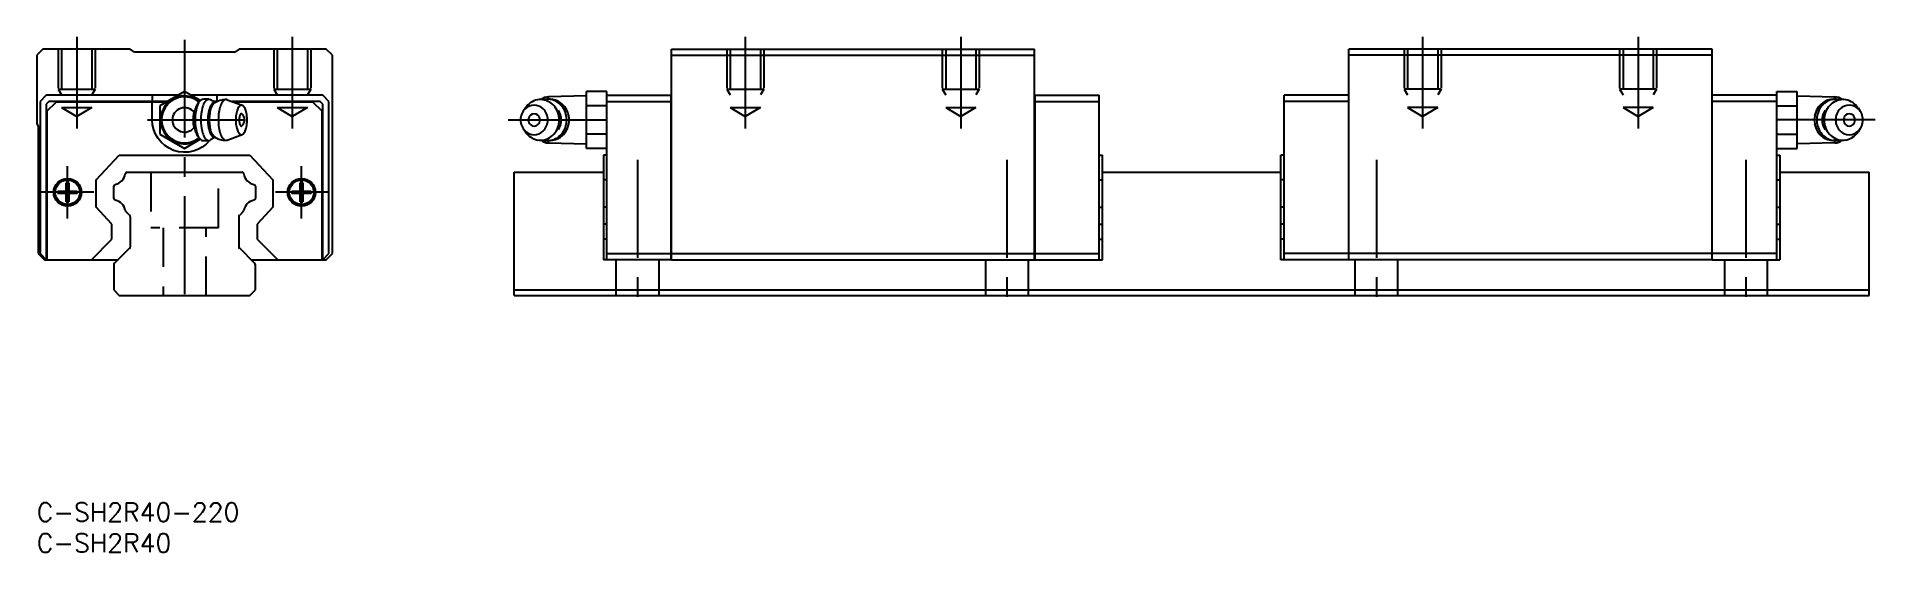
# Model space of a CAD drawing. Extents: x 0 to 299, y -8 to 76.
import ezdxf

# ---------------------------------------------------------------- set-up
doc = ezdxf.new("R2010")
doc.units = 0
doc.header["$LTSCALE"] = 0.5
doc.linetypes.add('CENTER', pattern=[50.8, 31.75, -6.35, 6.35, -6.35])
doc.linetypes.add('DASHED', pattern=[19.05, 12.7, -6.35])
doc.layers.get('0').update_dxf_attribs({"linetype": 'CONTINUOUS'})
doc.layers.add('CENTER', color=1, linetype='CENTER')
doc.styles.get("Standard").update_dxf_attribs({"font": 'txt.shx', "height": 3, "bigfont": 'bigfont.shx'})

# ---------------------------------------------------------------- blocks, each defined once
blk = doc.blocks.new('*U34')
at = {"color": 7, "linetype": 'CONTINUOUS'}
blk.add_text('C-SH2R40-220', height=3, dxfattribs=at).set_placement((0, -3))
blk = doc.blocks.new('*U35')
at = {"color": 7, "linetype": 'CONTINUOUS'}
blk.add_text('C-SH2R40', height=3, dxfattribs=at).set_placement((0, -8))

msp = doc.modelspace()

# ---------------------------------------------------------------- linework, layer by layer
at = {"color": 7, "linetype": 'CONTINUOUS'}
for p, q in [((1, 73.69), (0, 72.69)), ((0, 72.69), (0, 61.54)), ((15.15, 73.69), (1, 73.69)), ((15.86, 73.19), (15.15, 73.69)), ((32.14, 73.19), (15.86, 73.19)), ((32.85, 73.69), (32.14, 73.19)), ((47, 73.69), (32.85, 73.69)), ((48, 72.69), (47, 73.69)), ((48, 40.49), (48, 72.69)), ((103.05, 73.69), (162.05, 73.69)), ((103.05, 39.49), (103.05, 73.69)), ((103.05, 72.69), (162.05, 72.69)), ((162.05, 39.49), (162.05, 73.69)), ((272.05, 73.69), (213.05, 73.69)), ((213.05, 39.49), (213.05, 73.69)), ((272.05, 72.69), (213.05, 72.69)), ((272.05, 39.49), (272.05, 73.69)), ((1.55, 66.19), (0.55, 65.19)), ((22.93, 66.19), (1.55, 66.19)), ((18.75, 66.19), (18.75, 65.19)), ((24, 66.81), (20, 64.5)), ((26.55, 65.33), (24, 66.81)), ((46.45, 66.19), (25.07, 66.19)), ((29.25, 66.19), (29.25, 65.19)), ((47.45, 65.19), (46.45, 66.19)), ((89.25, 66.09), (83.11, 65.93)), ((83.11, 65.54), (83.11, 65.93)), ((92.55, 66.81), (89.25, 66.81)), ((89.25, 57.57), (89.25, 66.81)), ((92.55, 39.49), (92.55, 66.81)), ((92.55, 66.19), (103, 66.19)), ((103, 39.49), (103, 66.19)), ((103.05, 66.14), (103, 66.14)), ((162.05, 66.14), (162.1, 66.14)), ((162.1, 66.19), (172.55, 66.19)), ((162.1, 66.19), (162.1, 39.49)), ((172.55, 39.49), (172.55, 66.19)), ((202.55, 39.49), (202.55, 66.19)), ((213, 66.19), (202.55, 66.19)), ((213, 66.19), (213, 39.49)), ((213.05, 66.14), (213, 66.14)), ((272.05, 66.14), (272.1, 66.14)), ((282.55, 66.19), (272.1, 66.19)), ((272.1, 39.49), (272.1, 66.19)), ((282.55, 39.49), (282.55, 66.81)), ((282.55, 66.81), (285.85, 66.81)), ((285.85, 57.57), (285.85, 66.81)), ((285.85, 66.09), (292, 65.93)), ((292, 65.54), (292, 65.93)), ((0.55, 65.19), (0.55, 40.49)), ((1.96, 65.19), (1.55, 64.77)), ((1.55, 64.77), (1.55, 39.49)), ((1.65, 63.59), (3.15, 65.09)), ((1.65, 63.59), (1.65, 39.49)), ((21.2, 65.19), (1.96, 65.19)), ((21.02, 65.09), (3.15, 65.09)), ((18.75, 62.19), (18.75, 65.09)), ((20, 64.5), (20, 59.88)), ((26.29, 65.02), (26.52, 65.3)), ((27.93, 65.54), (27.05, 65.54)), ((28.95, 64.99), (28.22, 65.45)), ((29.32, 65.19), (28.64, 65.19)), ((29.32, 65.19), (28.64, 65.19)), ((29.32, 65.19), (28.64, 65.19)), ((29.12, 65.09), (28.79, 65.09)), ((29.12, 65.09), (28.79, 65.09)), ((28.95, 64.99), (28.85, 64.99)), ((30.92, 65.46), (33.37, 64.57)), ((46.04, 65.19), (31.66, 65.19)), ((44.85, 65.09), (31.93, 65.09)), ((46.35, 63.59), (44.85, 65.09)), ((46.45, 64.77), (46.04, 65.19)), ((46.35, 39.49), (46.35, 63.59)), ((46.45, 39.49), (46.45, 64.77)), ((47.45, 40.49), (47.45, 65.19)), ((79.34, 64.14), (78.98, 63.6)), ((83.35, 65.54), (82.96, 65.54)), ((92.55, 64.5), (89.25, 64.5)), ((92.55, 65.19), (103, 65.19)), ((103.05, 65.17), (103, 65.17)), ((162.05, 65.17), (162.1, 65.17)), ((162.1, 65.19), (172.55, 65.19)), ((213, 65.19), (202.55, 65.19)), ((213.05, 65.17), (213, 65.17)), ((272.05, 65.17), (272.1, 65.17)), ((282.55, 65.19), (272.1, 65.19)), ((282.55, 64.5), (285.85, 64.5)), ((291.76, 65.54), (292.14, 65.54)), ((295.76, 64.14), (296.12, 63.6)), ((0, 61.54), (0.25, 61.16)), ((0.25, 61.16), (0.25, 40.49)), ((20, 59.88), (24, 57.57)), ((30.92, 58.92), (33.37, 59.81)), ((78.98, 60.78), (79.34, 60.24)), ((92.55, 59.88), (89.25, 59.88)), ((282.55, 59.88), (285.85, 59.88)), ((296.12, 60.78), (295.76, 60.24)), ((24, 57.57), (26.55, 59.04)), ((26.29, 59.36), (26.52, 59.08)), ((27.05, 58.84), (27.93, 58.84)), ((28.95, 59.39), (28.22, 58.93)), ((28.85, 59.39), (28.95, 59.39)), ((82.96, 58.84), (83.35, 58.84)), ((83.11, 58.45), (83.11, 58.84)), ((83.11, 58.45), (89.25, 58.29)), ((92.55, 57.57), (89.25, 57.57)), ((282.55, 57.57), (285.85, 57.57)), ((292, 58.45), (285.85, 58.29)), ((292.14, 58.84), (291.76, 58.84)), ((292, 58.45), (292, 58.84)), ((9.65, 52.48), (13.39, 56.49)), ((13.39, 56.49), (34.61, 56.49)), ((34.61, 56.49), (38.35, 52.48)), ((92.05, 56.49), (92.05, 39.49)), ((92.55, 56.49), (92.05, 56.49)), ((172.55, 56.49), (173.05, 56.49)), ((173.05, 39.49), (173.05, 56.49)), ((202.55, 56.49), (202.05, 56.49)), ((202.05, 39.49), (202.05, 56.49)), ((282.55, 56.49), (283.05, 56.49)), ((283.05, 56.49), (283.05, 39.49)), ((4.8, 50.64), (4.8, 52)), ((5.2, 52), (5.2, 50.64)), ((9.65, 48.01), (9.65, 52.48)), ((12.5, 49.45), (12.5, 51.43)), ((14.68, 53.69), (33.32, 53.69)), ((35.5, 51.43), (35.5, 49.45)), ((38.35, 52.48), (38.35, 48.01)), ((42.8, 50.64), (42.8, 52)), ((43.2, 52), (43.2, 50.64)), ((77.55, 53.69), (92.05, 53.69)), ((77.55, 33.69), (77.55, 53.69)), ((92.55, 52.48), (92.05, 52.48)), ((172.55, 52.48), (173.05, 52.48)), ((173.05, 53.69), (202.05, 53.69)), ((202.55, 52.48), (202.05, 52.48)), ((282.55, 52.48), (283.05, 52.48)), ((283.05, 53.69), (297.55, 53.69)), ((297.55, 33.69), (297.55, 53.69)), ((3.43, 50.64), (4.8, 50.64)), ((4.8, 50.24), (3.43, 50.24)), ((4.8, 48.88), (4.8, 50.24)), ((5.2, 50.64), (6.56, 50.64)), ((6.56, 50.24), (5.2, 50.24)), ((5.2, 50.24), (5.2, 48.88)), ((12.2, 45.28), (9.65, 48.01)), ((38.35, 48.01), (35.8, 45.28)), ((41.44, 50.64), (42.8, 50.64)), ((42.8, 50.24), (41.44, 50.24)), ((42.8, 48.88), (42.8, 50.24)), ((43.2, 50.64), (44.57, 50.64)), ((44.57, 50.24), (43.2, 50.24)), ((43.2, 50.24), (43.2, 48.88)), ((92.55, 48.01), (92.05, 48.01)), ((172.55, 48.01), (173.05, 48.01)), ((202.55, 48.01), (202.05, 48.01)), ((282.55, 48.01), (283.05, 48.01)), ((12.2, 42.82), (12.2, 45.28)), ((15.05, 46.71), (14.47, 47.3)), ((15.2, 41.69), (15.2, 46.36)), ((32.8, 46.36), (32.8, 41.69)), ((33.53, 47.3), (32.95, 46.71)), ((35.8, 45.28), (35.8, 42.82)), ((92.55, 45.28), (92.05, 45.28)), ((172.55, 45.28), (173.05, 45.28)), ((202.55, 45.28), (202.05, 45.28)), ((282.55, 45.28), (283.05, 45.28)), ((8.87, 39.49), (12.2, 42.82)), ((35.8, 42.82), (39.13, 39.49)), ((92.55, 42.82), (92.05, 42.82)), ((172.55, 42.82), (173.05, 42.82)), ((202.55, 42.82), (202.05, 42.82)), ((282.55, 42.82), (283.05, 42.82)), ((0.25, 40.49), (1.25, 39.49)), ((0.55, 40.49), (1.55, 39.49)), ((1.25, 39.49), (13.2, 39.49)), ((15.05, 41.34), (12.65, 38.93)), ((35.35, 38.93), (32.95, 41.34)), ((34.8, 39.49), (47, 39.49)), ((46.45, 39.49), (47.45, 40.49)), ((47, 39.49), (48, 40.49)), ((103, 39.49), (92.05, 39.49)), ((92.55, 40.49), (103, 40.49)), ((103.05, 40.51), (103, 40.51)), ((103.05, 39.54), (103, 39.54)), ((103.05, 40.49), (162.05, 40.49)), ((103.05, 39.49), (162.05, 39.49)), ((162.05, 40.51), (162.1, 40.51)), ((162.05, 39.54), (162.1, 39.54)), ((162.1, 40.49), (172.55, 40.49)), ((162.1, 39.49), (173.05, 39.49)), ((213, 39.49), (202.05, 39.49)), ((213, 40.49), (202.55, 40.49)), ((213.05, 40.51), (213, 40.51)), ((213.05, 39.54), (213, 39.54)), ((272.05, 40.49), (213.05, 40.49)), ((272.05, 39.49), (213.05, 39.49)), ((272.05, 40.51), (272.1, 40.51)), ((272.05, 39.54), (272.1, 39.54)), ((282.55, 40.49), (272.1, 40.49)), ((272.1, 39.49), (283.05, 39.49)), ((12.5, 38.58), (12.5, 34.59)), ((35.5, 34.59), (35.5, 38.58)), ((12.5, 34.59), (13.4, 33.69)), ((13.4, 33.69), (34.6, 33.69)), ((34.6, 33.69), (35.5, 34.59)), ((77.55, 34.59), (297.55, 34.59)), ((77.55, 33.69), (297.55, 33.69))]:
    msp.add_line(p, q, dxfattribs=at)
at = {"color": 3, "linetype": 'DASHED'}
for p, q in [((3.5, 73.69), (3.5, 67.19)), ((4.04, 73.69), (4.04, 64.19)), ((8.96, 73.69), (8.96, 64.19)), ((9.5, 73.69), (9.5, 67.19)), ((38.5, 73.69), (38.5, 67.19)), ((39.04, 73.69), (39.04, 64.19)), ((43.96, 73.69), (43.96, 64.19)), ((44.5, 73.69), (44.5, 67.19)), ((112.05, 73.69), (112.05, 67.19)), ((112.6, 73.69), (112.6, 64.19)), ((117.51, 73.69), (117.51, 64.19)), ((118.05, 73.69), (118.05, 67.19)), ((147.05, 73.69), (147.05, 67.19)), ((147.6, 73.69), (147.6, 64.19)), ((152.51, 73.69), (152.51, 64.19)), ((153.05, 73.69), (153.05, 67.19)), ((222.05, 73.69), (222.05, 67.19)), ((222.6, 73.69), (222.6, 64.19)), ((227.51, 73.69), (227.51, 64.19)), ((228.05, 73.69), (228.05, 67.19)), ((257.05, 73.69), (257.05, 67.19)), ((257.6, 73.69), (257.6, 64.19)), ((262.51, 73.69), (262.51, 64.19)), ((263.05, 73.69), (263.05, 67.19)), ((3.5, 67.19), (9.5, 67.19)), ((3.5, 67.19), (4.04, 66.25)), ((9.5, 67.19), (8.96, 66.25)), ((38.5, 67.19), (44.5, 67.19)), ((38.5, 67.19), (39.04, 66.25)), ((44.5, 67.19), (43.96, 66.25)), ((112.05, 67.19), (118.05, 67.19)), ((112.05, 67.19), (112.6, 66.25)), ((118.05, 67.19), (117.51, 66.25)), ((147.05, 67.19), (153.05, 67.19)), ((147.05, 67.19), (147.6, 66.25)), ((153.05, 67.19), (152.51, 66.25)), ((228.05, 67.19), (222.05, 67.19)), ((222.05, 67.19), (222.6, 66.25)), ((228.05, 67.19), (227.51, 66.25)), ((263.05, 67.19), (257.05, 67.19)), ((257.05, 67.19), (257.6, 66.25)), ((263.05, 67.19), (262.51, 66.25)), ((4.04, 64.19), (8.96, 64.19)), ((4.04, 64.19), (6.5, 62.77)), ((8.96, 64.19), (6.5, 62.77)), ((39.04, 64.19), (43.96, 64.19)), ((39.04, 64.19), (41.5, 62.77)), ((43.96, 64.19), (41.5, 62.77)), ((112.6, 64.19), (117.51, 64.19)), ((112.6, 64.19), (115.05, 62.77)), ((117.51, 64.19), (115.05, 62.77)), ((147.6, 64.19), (152.51, 64.19)), ((147.6, 64.19), (150.05, 62.77)), ((152.51, 64.19), (150.05, 62.77)), ((227.51, 64.19), (222.6, 64.19)), ((222.6, 64.19), (225.05, 62.77)), ((227.51, 64.19), (225.05, 62.77)), ((262.51, 64.19), (257.6, 64.19)), ((257.6, 64.19), (260.05, 62.77)), ((262.51, 64.19), (260.05, 62.77)), ((18.5, 53.69), (18.5, 44.69)), ((29.5, 44.69), (29.5, 53.69)), ((29.5, 44.69), (18.5, 44.69)), ((20.5, 44.69), (20.5, 33.69)), ((27.5, 33.69), (27.5, 44.69)), ((94.05, 39.49), (94.05, 33.69)), ((101.05, 33.69), (101.05, 39.49)), ((154.05, 39.49), (154.05, 33.69)), ((161.05, 33.69), (161.05, 39.49)), ((214.05, 39.49), (214.05, 33.69)), ((221.05, 33.69), (221.05, 39.49)), ((274.05, 39.49), (274.05, 33.69)), ((281.05, 33.69), (281.05, 39.49))]:
    msp.add_line(p, q, dxfattribs=at)
at = {"color": 7, "linetype": 'CONTINUOUS'}
for centre, radius in [((5, 50.44), 2.25), ((5, 50.44), 1.99), ((43, 50.44), 2.25), ((43, 50.44), 1.99)]:
    msp.add_circle(centre, radius, dxfattribs=at)
for centre, radius, start, end in [((24, 62.19), 3.9, 50.9718, 309.0282), ((24, 62.19), 3.74, 51.0329, 308.9671), ((83.16, 63.93), 2, 91.5, 128.7532), ((291.95, 63.93), 2, 51.2468, 88.5), ((24, 62.19), 1.98, 38.259, 321.741), ((29.49, 62.19), 4.12, 162.6982, 197.3018), ((33.42, 61.07), 8.2, 155.5597, 163.4295), ((34.4, 62.19), 8.68, 175.683, 184.317), ((32.25, 62.41), 6.52, 160.718, 176.1614), ((27.88, 63.66), 2.09, 139.5538, 157.3697), ((28.24, 63.81), 2.27, 139.598, 160.8002), ((27.04, 64.86), 0.68, 89.8146, 141.4349), ((35.22, 62.19), 8.58, 173.5184, 186.4816), ((33.01, 62.47), 6.35, 163.1981, 173.801), ((29.82, 63.47), 3, 146.419, 163.9372), ((28.1, 64.65), 0.918, 109.5055, 148.4502), ((35.04, 62.19), 7.26, 175.683, 184.317), ((27.93, 64.98), 0.551, 57.5252, 104.1804), ((32.78, 62.46), 4.99, 160.0114, 176.868), ((35.27, 62.19), 7.26, 175.8885, 184.1115), ((34.07, 62.3), 6.05, 166.8119, 176.1003), ((29.89, 63.54), 1.9, 139.598, 160.8002), ((31.5, 62.93), 3.41, 153.6234, 167.265), ((28.89, 64.42), 0.569, 93.4944, 141.4349), ((29.57, 63.92), 1.24, 128.03, 154.984), ((30.69, 62.19), 3.29, 89.1369, 124.9824), ((38.04, 62.19), 8.56, 175.825, 184.175), ((36.58, 62.32), 7.09, 166.5793, 176.0477), ((33.5, 63.09), 3.92, 152.982, 167.0658), ((31.25, 64.28), 1.38, 126.0403, 154.4616), ((30.74, 64.97), 0.519, 70.0924, 125.2235), ((37.41, 62.29), 5.09, 166.0541, 175.9315), ((35.1, 62.9), 2.69, 151.4947, 166.6232), ((33.52, 63.78), 0.885, 121.2698, 153.2617), ((34.8, 62.26), 1.94, 164.0092, 174.023), ((33.88, 62.54), 0.977, 148.743, 164.6112), ((33.32, 62.89), 0.321, 116.9113, 150.4592), ((33.24, 64.22), 0.371, 61.134, 118.866), ((33.24, 63.03), 0.155, 58.6993, 113.8023), ((32.4, 62.19), 1.34, 313.2338, 46.7662), ((32.96, 63.78), 0.885, 26.7383, 58.7302), ((31.38, 62.9), 2.69, 13.3768, 28.5053), ((29.06, 62.29), 5.09, 4.0685, 13.9459), ((81.09, 62.19), 2.53, 134.7224, 225.2776), ((80.77, 62.5), 2.09, 45.5005, 134.4995), ((81.96, 62.38), 3.16, 123.7997, 146.1384), ((80.9, 62.19), 1.06, 134.7224, 225.2776), ((80.77, 62.32), 0.872, 45.5005, 134.4995), ((81.83, 62.58), 2.91, 100.3514, 123.7661), ((81.8, 62.67), 2.82, 76.348, 100.2493), ((80.64, 62.19), 1.06, 314.7224, 45.2776), ((80.46, 62.19), 2.53, 314.7224, 45.2776), ((82.97, 62.6), 2.94, 80.5353, 103.929), ((81.77, 62.55), 2.94, 52.9859, 76.2524), ((83.34, 62.6), 2.94, 53.8898, 89.8488), ((82.95, 62.59), 2.95, 57.3307, 80.285), ((81.62, 62.35), 3.2, 30.981, 52.964), ((81.39, 62.21), 3.46, 10.1721, 31.0278), ((82.82, 62.39), 3.19, 35.5149, 57.2955), ((82.19, 62.19), 2.98, 327.435, 32.5652), ((81.3, 62.19), 3.55, 349.7879, 10.29), ((83.17, 62.36), 3.23, 31.5185, 53.9499), ((82.6, 62.23), 3.46, 14.9361, 35.548), ((82.94, 62.21), 3.51, 10.3156, 31.5664), ((82.45, 62.19), 3.61, 344.994, 15.006), ((82.83, 62.19), 3.62, 349.6015, 10.3985), ((292.28, 62.19), 3.62, 169.6015, 190.3985), ((292.17, 62.21), 3.51, 148.4336, 169.6844), ((292.66, 62.19), 3.61, 164.994, 195.006), ((292.51, 62.23), 3.46, 144.452, 165.0639), ((291.94, 62.36), 3.23, 126.0501, 148.4815), ((292.29, 62.39), 3.19, 122.7045, 144.4851), ((292.91, 62.19), 2.98, 147.4348, 212.565), ((291.77, 62.6), 2.94, 90.1512, 126.1102), ((293.81, 62.19), 3.55, 169.71, 190.2121), ((293.71, 62.21), 3.46, 148.9722, 169.8279), ((292.15, 62.59), 2.95, 99.715, 122.6693), ((293.49, 62.35), 3.2, 127.036, 149.019), ((293.34, 62.55), 2.94, 103.7476, 127.0141), ((292.14, 62.6), 2.94, 76.071, 99.4647), ((294.65, 62.19), 2.53, 134.7224, 225.2776), ((293.3, 62.67), 2.82, 79.7507, 103.652), ((294.34, 62.5), 2.09, 45.5005, 134.4995), ((294.47, 62.19), 1.06, 134.7224, 225.2776), ((294.34, 62.32), 0.872, 45.5005, 134.4995), ((293.28, 62.58), 2.91, 56.2339, 79.6486), ((293.14, 62.38), 3.16, 33.8616, 56.2003), ((294.2, 62.19), 1.06, 314.7224, 45.2776), ((294.02, 62.19), 2.53, 314.7224, 45.2776), ((33.42, 63.3), 8.2, 196.5705, 204.4403), ((32.25, 61.97), 6.52, 183.8386, 199.282), ((27.88, 60.71), 2.09, 202.6303, 220.4462), ((28.24, 60.57), 2.27, 199.1998, 220.402), ((33.01, 61.9), 6.35, 186.199, 196.8019), ((29.82, 60.9), 3, 196.0628, 213.581), ((32.78, 61.91), 4.99, 183.132, 199.9886), ((34.07, 62.08), 6.05, 183.8997, 193.1881), ((29.89, 60.83), 1.9, 199.1998, 220.402), ((31.5, 61.45), 3.41, 192.735, 206.3766), ((29.57, 60.46), 1.24, 205.016, 231.97), ((36.58, 62.05), 7.09, 183.9523, 193.4207), ((33.5, 61.28), 3.92, 192.9342, 207.018), ((38.54, 62.19), 6.22, 175.683, 184.317), ((37.41, 62.08), 5.09, 184.0685, 193.9459), ((35.1, 61.48), 2.69, 193.3768, 208.5053), ((33.52, 60.59), 0.885, 206.7383, 238.7302), ((35.42, 62.19), 2.56, 173.7782, 186.2218), ((34.8, 62.11), 1.94, 185.977, 195.9908), ((33.88, 61.84), 0.977, 195.3888, 211.257), ((33.32, 61.49), 0.321, 209.5408, 243.0887), ((33.24, 60.16), 0.371, 241.134, 298.866), ((33.24, 61.34), 0.155, 246.1977, 301.3007), ((32.96, 60.59), 0.885, 301.2698, 333.2617), ((31.38, 61.48), 2.69, 331.4947, 346.6232), ((29.06, 62.08), 5.09, 346.0541, 355.9315), ((27.94, 62.19), 6.22, 355.683, 4.317), ((80.77, 61.88), 2.09, 225.5005, 314.4995), ((81.96, 62), 3.15, 213.8629, 236.2875), ((80.77, 62.06), 0.872, 225.5005, 314.4995), ((81.61, 62.03), 3.2, 307.1224, 329.1003), ((81.39, 62.16), 3.46, 329.0534, 349.9059), ((82.82, 61.98), 3.19, 302.7045, 324.4851), ((83.17, 62.02), 3.23, 306.0501, 328.4815), ((82.6, 62.14), 3.46, 324.452, 345.0638), ((82.94, 62.16), 3.51, 328.4336, 349.6844), ((292.17, 62.16), 3.51, 190.3156, 211.5664), ((292.51, 62.14), 3.46, 194.9362, 215.548), ((291.94, 62.02), 3.23, 211.5185, 233.9499), ((292.29, 61.98), 3.19, 215.5149, 237.2955), ((293.72, 62.16), 3.46, 190.0941, 210.9466), ((293.49, 62.03), 3.2, 210.8997, 232.8776), ((294.34, 61.88), 2.09, 225.5005, 314.4995), ((294.34, 62.06), 0.872, 225.5005, 314.4995), ((293.14, 62), 3.15, 303.7125, 326.1371), ((27.04, 59.52), 0.68, 218.5651, 270.1854), ((28.1, 59.72), 0.918, 211.5498, 250.4945), ((27.93, 59.39), 0.551, 255.8196, 302.4748), ((28.89, 59.96), 0.569, 218.5651, 266.5056), ((30.69, 62.18), 3.29, 235.0186, 270.862), ((31.25, 60.1), 1.38, 205.5384, 233.9597), ((30.74, 59.41), 0.519, 234.7765, 289.9076), ((81.82, 61.79), 2.91, 236.3214, 259.7399), ((81.8, 61.71), 2.82, 259.8421, 283.7431), ((83.16, 60.45), 2, 231.2468, 268.5), ((82.97, 61.78), 2.94, 256.0709, 279.4649), ((81.77, 61.82), 2.94, 283.8385, 307.1008), ((83.34, 61.78), 2.94, 270.1167, 306.1107), ((82.95, 61.78), 2.95, 279.715, 302.6693), ((291.77, 61.78), 2.94, 233.8893, 269.8833), ((292.15, 61.78), 2.95, 237.3307, 260.285), ((293.34, 61.82), 2.94, 232.8992, 256.1615), ((292.14, 61.78), 2.94, 260.5351, 283.9291), ((291.95, 60.45), 2, 271.5, 308.7532), ((293.3, 61.71), 2.82, 256.2569, 280.1579), ((293.28, 61.79), 2.91, 280.2601, 303.6786), ((5, 50.44), 1.58, 82.7046, 97.2954), ((12.8, 51.43), 0.3, 100.695, 180), ((12.36, 53.73), 2.04, 280.695, 351.6103), ((14.68, 53.39), 0.3, 90, 171.6104), ((33.32, 53.39), 0.3, 8.3896, 90), ((35.64, 53.73), 2.04, 188.3897, 259.305), ((35.2, 51.43), 0.3, 0, 79.305), ((43, 50.44), 1.58, 82.7046, 97.2954), ((5, 50.44), 1.57, 172.7046, 187.2954), ((5, 50.44), 1.58, 262.7046, 277.2954), ((5, 50.44), 1.58, 352.7046, 7.2954), ((12.8, 49.45), 0.3, 180, 259.305), ((12.36, 47.15), 2.04, 8.9835, 79.305), ((35.64, 47.15), 2.04, 100.695, 171.0165), ((35.2, 49.45), 0.3, 280.695, 0), ((43, 50.44), 1.57, 172.7046, 187.2954), ((43, 50.44), 1.58, 262.7046, 277.2954), ((43, 50.44), 1.58, 352.7046, 7.2954), ((14.68, 47.51), 0.3, 188.9835, 225), ((14.7, 46.36), 0.5, 0, 45), ((33.3, 46.36), 0.5, 135, 180), ((33.32, 47.51), 0.3, 315, 351.0165), ((13, 38.58), 0.5, 135, 180), ((14.7, 41.69), 0.5, 315, 0), ((33.3, 41.69), 0.5, 180, 225), ((35, 38.58), 0.5, 0, 45)]:
    msp.add_arc(centre, radius, start, end, dxfattribs=at)
at = {"color": 7, "linetype": 'CONTINUOUS', "extrusion": (0, 0, -1)}
msp.add_arc((-24, 62.19), 5.25, 219.4115, 0, dxfattribs=at)
at = {"layer": 'CENTER', "color": 1, "linetype": 'CENTER'}
for p, q in [((6.5, 75.69), (6.5, 60.77)), ((24, 75.19), (24, 31.69)), ((41.5, 75.69), (41.5, 60.77)), ((115.05, 75.69), (115.05, 60.77)), ((150.05, 75.69), (150.05, 60.77)), ((225.05, 75.69), (225.05, 60.77)), ((260.05, 75.69), (260.05, 60.77)), ((18, 62.19), (36.16, 62.19)), ((76.55, 62.19), (94.55, 62.19)), ((298.55, 62.19), (280.55, 62.19)), ((5, 46.19), (5, 54.69)), ((43, 46.19), (43, 54.69)), ((97.55, 55.69), (97.55, 31.69)), ((157.55, 55.69), (157.55, 31.69)), ((217.55, 55.69), (217.55, 31.69)), ((277.55, 55.69), (277.55, 31.69)), ((9.25, 50.44), (0.75, 50.44)), ((47.25, 50.44), (38.75, 50.44))]:
    msp.add_line(p, q, dxfattribs=at)

# ---------------------------------------------------------------- block references
at = {"color": 7, "linetype": 'CONTINUOUS'}
for name in ['*U34', '*U35']:
    msp.add_blockref(name, (0, 0), dxfattribs=at)

doc.saveas('drawing.dxf')
